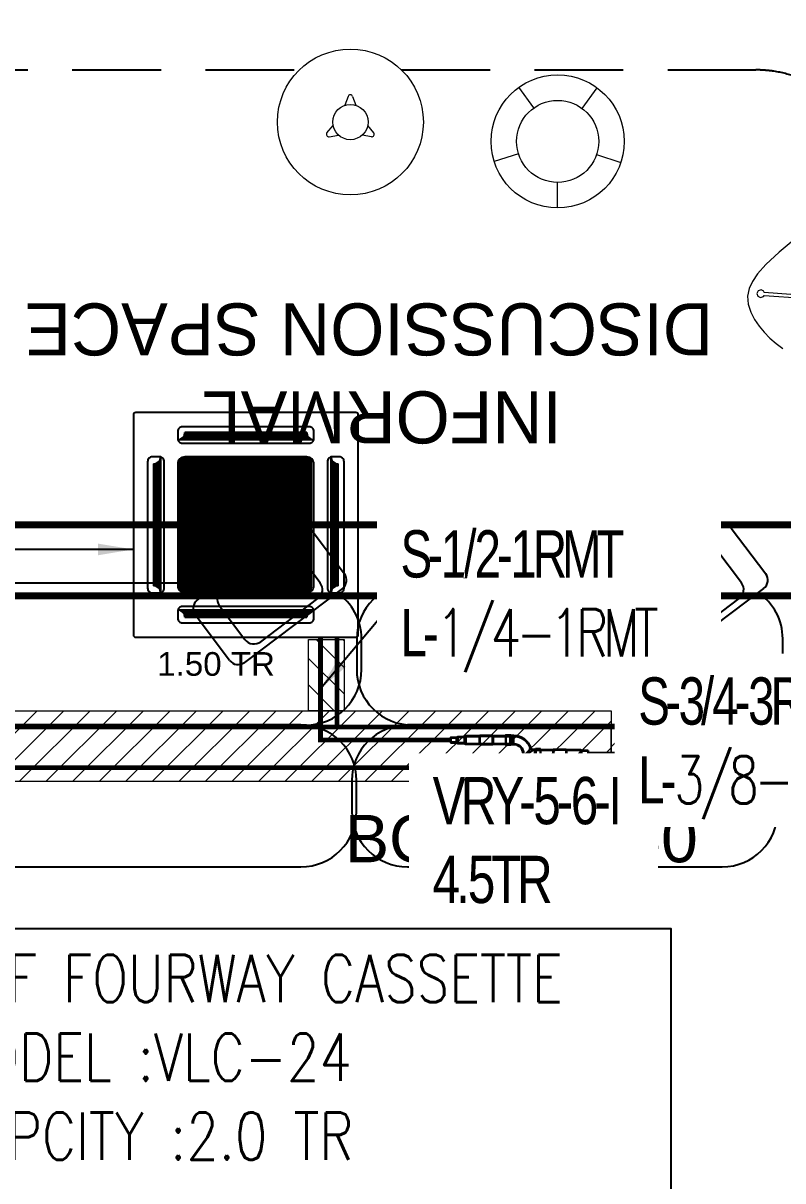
# Model space of a CAD drawing. Header units: millimetres. Extents: x 148480 to 578986, y 39883 to 155062.
# Drawn here: x 244314 to 247524, y 99665 to 104561 of the extents above; entities that cross this region are included whole.
import ezdxf

# ---------------------------------------------------------------- set-up
doc = ezdxf.new("R2010")
doc.units = ezdxf.units.MM
doc.linetypes.add('CENTER', pattern=[2, 1.25, -0.25, 0.25, -0.25])
doc.linetypes.add('HIDDEN', pattern=[0.375, 0.25, -0.125])
for name, color, linetype in [('001-TEXT', 250, 'Continuous'), ('AC-RA-DIFFUSER', 6, 'Continuous'), ('CEN', 252, 'CENTER'), ('Flooring', 44, 'Continuous'), ('HVAC TEXT', 7, 'Continuous'), ('I - MODULAR', 44, 'Continuous'), ('Layer2', 4, 'Continuous'), ('Layer4', 6, 'Continuous'), ('M HVAC DRAIN PIPE', 30, 'Continuous'), ('M-HVAC VRV PIPE', 4, 'Continuous'), ('M-HVAC-ELEPTICAL DUCT', 6, 'Continuous'), ('M-HVAC-SUPPLY AIR DUCT', 4, 'Continuous'), ('M-HVAC-TEXT', 7, 'Continuous'), ('PCE-HVACTEXT', 7, 'Continuous')]:
    doc.layers.add(name, color=color, linetype=linetype)
for name, color, linetype, lineweight in [('AA-N--Furniture Fixed', 46, 'Continuous', 0), ('CB-AC CABLE TRAY', 213, 'Continuous', 15), ('ID-MODULAR', 44, 'Continuous', 9), ('M-HVAC-CASSETTE UNIT', 7, 'Continuous', 18), ('P-PIPE-IDEN', 7, 'Continuous', 9), ('vrv text', 90, 'Continuous', 30)]:
    doc.layers.add(name, color=color, linetype=linetype, lineweight=lineweight)
doc.layers.add('FRAME', color=7, linetype='Continuous', true_color=0xb59667)
doc.layers.add('top', color=7, linetype='Continuous', true_color=0x5e7465)
doc.styles.add('Arial_2', font='arial.ttf', dxfattribs={"height": 75})
doc.styles.add('Arial_3', font='arial.ttf', dxfattribs={"height": 20.669291})
doc.styles.add('Herbalife_Third Floor - Furniture Layout - 210201$0$CG', font='GOTHIC.TTF')
doc.styles.add('ROMAND', font='romand__.ttf')
doc.styles.add('romans', font='stylu.ttf', dxfattribs={"height": 125})
doc.styles.add('rs', font='romans.shx', dxfattribs={"width": 0.75})
doc.styles.get("Standard").update_dxf_attribs({"font": 'arial.ttf'})
doc.styles.add('VIJETH', font='swiss.ttf')
doc.dimstyles.new('GLAZ ALU', dxfattribs={"dimscale": 100, "dimtxt": 2, "dimasz": 1.4, "dimexe": 0.8, "dimexo": 0.8, "dimgap": 0.75, "dimtad": 1, "dimdec": 0, "dimzin": 0, "dimdsep": 46, "dimtxsty": 'rs', "dimcen": 0.09, "dimclrd": 8, "dimclre": 8, "dimclrt": 2, "dimadec": 0, "dimazin": 0, "dimtfac": 1, "dimtdec": 0, "dimtmove": 0, "dimatfit": 3, "dimfxl": 1, "dimtolj": 1, "dimtzin": 0, "dimarcsym": 0})
doc.dimstyles.new('Vayucon', dxfattribs={"dimtxt": 200, "dimasz": 150, "dimexe": 0, "dimexo": 0, "dimgap": 9e-05, "dimtad": 1, "dimdec": 0, "dimrnd": 5, "dimzin": 0, "dimdsep": 46, "dimtxsty": 'ROMAND', "dimcen": 90, "dimclrd": 42, "dimclre": 8, "dimclrt": 7, "dimadec": 0, "dimazin": 0, "dimtfac": 1, "dimtdec": 0, "dimtofl": 0, "dimtmove": 1, "dimatfit": 0, "dimfxl": 1, "dimtolj": 1, "dimtzin": 0, "dimarcsym": 0})

# ---------------------------------------------------------------- blocks, each defined once
blk = doc.blocks.new('GFC1')
at = {"layer": 'AA-N--Furniture Fixed', "color": 8}
for p, q in [((318319.7, 105237.6, 0), (318305.8, 105200, 0)), ((318339, 105237.6, 0), (318353, 105200, 0)), ((318230.6, 105083.2, 0), (318256.1, 105114, 0)), ((318240.2, 105066.5, 0), (318279.7, 105073.2, 0)), ((318418.6, 105066.5, 0), (318379, 105073.2, 0)), ((318428.2, 105083.2, 0), (318402.6, 105114, 0))]:
    blk.add_line(p, q, dxfattribs=at)
for radius in [308.4, 74.8]:
    blk.add_circle((318329.4, 105129.1, 0), radius, dxfattribs=at)
for centre, start, end in [((318329.4, 105234, 0), 20.3486, 159.6514), ((318238.5, 105076.6, 0), 140.3486, 279.6514), ((318420.3, 105076.6, 0), 260.3486, 39.6514)]:
    blk.add_arc(centre, 10.3, start, end, dxfattribs=at)
at = {"layer": 'CEN', "color": 8, "linetype": 'HIDDEN', "lineweight": 0, "ltscale": 1500}
for p, q in [((315672.7, 103425.7), (321400.9, 103425.7)), ((315672.7, 103125.7), (321400.9, 103125.7))]:
    blk.add_line(p, q, dxfattribs=at)
at = {"layer": 'Flooring', "color": 8, "linetype": 'HIDDEN', "ltscale": 1500}
for p, q in [((316591.9, 105349.4), (318113.6, 105349.4)), ((318545.2, 105349.4), (320043.3, 105349.4)), ((318347.4, 102405.1), (318343.4, 102405.1))]:
    blk.add_line(p, q, dxfattribs=at)
for centre, start, end in [((320043.3, 104849.4), 0, 90), ((320043.3, 102905.1), 270, 0)]:
    blk.add_arc(centre, 500, start, end, dxfattribs=at)
at = {"layer": 'FRAME', "color": 8, "linetype": 'Continuous', "lineweight": 0}
blk.add_lwpolyline([(320246.6, 104395.6), (320078.5, 104408.1), (320076.4, 104414.1), (320065, 104419.7), (320052.9, 104415.6), (320047.3, 104404.1), (320051.5, 104392.1), (320062.9, 104386.5), (320075, 104390.7), (320077.5, 104395.9), (320242.5, 104383.7)], dxfattribs=at)
at = {"layer": 'I - MODULAR', "color": 8}
for p, q in [((317682.5, 103107.1), (318096.8, 103419.8)), ((318159, 103411.2), (318304.4, 103218.6)), ((319462.5, 103107.1), (319876.8, 103419.8)), ((319939, 103411.2), (320084.4, 103218.6)), ((318026.8, 103333.3), (317784.9, 103150.6)), ((318201.8, 103180.5), (318093.5, 103324)), ((319806.8, 103333.3), (319564.9, 103150.6)), ((319981.8, 103180.5), (319873.5, 103324)), ((317777.4, 103178.7), (316811.2, 103178.7)), ((319557.4, 103178.7), (318591.2, 103178.7)), ((318295.7, 103156.3), (317881.5, 102843.6)), ((317950.7, 102931.2), (318192.5, 103113.8)), ((320075.7, 103156.3), (319661.5, 102843.6)), ((319730.7, 102931.2), (319972.5, 103113.8)), ((317775.6, 103083.9), (317883.9, 102940.5)), ((319555.6, 103083.9), (319663.9, 102940.5)), ((317819.2, 102852.2), (317673.8, 103044.8)), ((319599.2, 102852.2), (319453.8, 103044.8)), ((318356.3, 102943.7), (318356.3, 102813.7)), ((318376.4, 102813.7), (318376.4, 102943.7)), ((320156.4, 102813.7), (320156.4, 102943.7)), ((318120.5, 102579.1), (316790.3, 102579.1)), ((316811.2, 102578.7), (318141.4, 102578.7)), ((319900.5, 102579.1), (318570.3, 102579.1)), ((318591.2, 102578.7), (319921.4, 102578.7)), ((318335.3, 102344.1), (318335.3, 102214.1)), ((318355.4, 102214.1), (318355.4, 102344.1)), ((320135.4, 102214.1), (320135.4, 102344.1)), ((316790.3, 101979.1), (318120.5, 101979.1)), ((318570.3, 101979.1), (319900.5, 101979.1))]:
    blk.add_line(p, q, dxfattribs=at)
at = {"layer": 'I - MODULAR', "color": 8, "linetype": 'Continuous'}
blk.add_lwpolyline([(319445.5, 103429.4), (319445.5, 103416.8)], dxfattribs=at)
at = {"layer": 'I - MODULAR', "color": 8}
for centre, radius, start, end in [((318123.5, 103384.4), 44.5, 37.0544, 127.0544), ((319903.5, 103384.4), 44.5, 37.0544, 127.0544), ((318055.5, 103295.3), 47.6, 37.0544, 127.0544), ((319835.5, 103295.3), 47.6, 37.0544, 127.0544), ((318268.9, 103191.8), 44.4, 307.0544, 37.0544), ((320048.9, 103191.8), 44.4, 307.0544, 37.0544), ((318163.8, 103151.8), 47.6, 307.0544, 37.0544), ((318591.2, 102943.7), 234.9, 90, 180), ((319943.8, 103151.8), 47.6, 307.0544, 37.0544), ((317813.6, 103112.6), 47.6, 127.0544, 217.0544), ((318141.4, 102943.7), 235, 0, 56.2261), ((319593.6, 103112.6), 47.6, 127.0544, 217.0544), ((319921.4, 102943.7), 235, 0, 56.2261), ((317709.3, 103071.6), 44.4, 127.0544, 217.0544), ((319489.3, 103071.6), 44.4, 127.0544, 217.0544), ((317922, 102969.2), 47.6, 217.0544, 307.0544), ((319702, 102969.2), 47.6, 217.0544, 307.0544), ((317854.7, 102879), 44.5, 217.0544, 307.0544), ((319634.7, 102879), 44.5, 217.0544, 307.0544), ((318141.4, 102813.7), 234.9, 270, 0), ((318591.2, 102813.7), 235, 180, 270), ((319921.4, 102813.7), 234.9, 270, 0), ((318120.5, 102344.1), 235, 0, 90), ((318570.3, 102344.1), 234.9, 90, 180), ((319900.5, 102344.1), 235, 0, 90), ((318120.5, 102214.1), 234.9, 270, 0), ((318570.3, 102214.1), 235, 180, 270), ((319900.5, 102214.1), 234.9, 270, 0)]:
    blk.add_arc(centre, radius, start, end, dxfattribs=at)
at = {"layer": 'ID-MODULAR', "color": 8}
for p, q in [((319104.5, 105188.5), (319041.8, 105276.4)), ((319308.4, 105186.6), (319372.6, 105273.4)), ((319039.7, 104995.1), (318936.8, 104962.7)), ((319369.7, 104992.1), (319472, 104957.9)), ((319203.6, 104873.8), (319202.7, 104765.8))]:
    blk.add_line(p, q, dxfattribs=at)
for radius in [281.4, 173.5]:
    blk.add_circle((319205.2, 105047.2), radius, dxfattribs=at)
at = {"layer": 'top', "color": 8, "linetype": 'Continuous', "lineweight": 0}
blk.add_lwpolyline([(320200.1, 104628.1), (320141.3, 104578.9), (320085.3, 104526.6), (320050.3, 104487.2), (320029, 104455.1), (320014, 104424.5), (320007.3, 104393.3), (320010.5, 104359.3), (320021.4, 104325.4), (320037.4, 104294.3), (320056.8, 104265.8), (320078, 104239.7), (320101.5, 104215.3), (320127.9, 104191.8), (320157.2, 104171.7)], dxfattribs=at)
at = {"layer": '001-TEXT', "color": 8, "style": 'Herbalife_Third Floor - Furniture Layout - 210201$0$CG'}
for s, p in [('DISCUSSION SPACE', (319862.4, 104362.1)), ('INFORMAL', (319223, 103989.9))]:
    blk.add_text(s, height=220, rotation=180, dxfattribs=at).set_placement(p)
blk = doc.blocks.new('BEAM')
at = {"layer": 'CEN', "color": 11, "linetype": 'HIDDEN', "lineweight": 0, "ltscale": 1500, "const_width": 30}
for points in [[(375672.7, 103425.7), (381400.9, 103425.7)], [(375672.7, 103125.7), (381400.9, 103125.7)]]:
    blk.add_lwpolyline(points, dxfattribs=at)
blk = doc.blocks.new('BEE')
at = {"layer": 'M-HVAC VRV PIPE', "linetype": 'Continuous'}
blk.add_blockref('BEAM', (0, 0), dxfattribs=at)
blk = doc.blocks.new('*U202')
at = {"layer": 'CB-AC CABLE TRAY', "true_color": 0xa953a0}
h = blk.add_hatch(dxfattribs=at)
h.set_pattern_fill('ANSI31', color=215, scale=25)
h.set_pattern_definition([(45, (-903471.54, 1102758.81), (-56.1266008, 56.1266008), [])])
h.paths.add_polyline_path([(-88704.9, -150.4), (-88704.9, -0.4), (-87407.2, -0.4), (-87407.2, -150.4)])
at = {"layer": 'CB-AC CABLE TRAY', "color": 215, "true_color": 0xa953a0}
blk.add_lwpolyline([(-88704.9, -150.4), (-88704.9, -0.4), (-87407.2, -0.4), (-87407.2, -150.4)], close=True, dxfattribs=at)
blk = doc.blocks.new('*U145')
at = {"layer": 'CB-AC CABLE TRAY', "true_color": 0xa953a0}
h = blk.add_hatch(dxfattribs=at)
h.set_pattern_fill('ANSI31', color=215, scale=25)
h.set_pattern_definition([(45, (-900181.98, 1102908.81), (-56.1266008, 56.1266008), [])])
h.paths.add_polyline_path([(-88704.9, -150.4), (-88704.9, 149.6), (-84117.6, 149.6), (-84117.6, -150.4)])
at = {"layer": 'CB-AC CABLE TRAY', "color": 215, "true_color": 0xa953a0}
blk.add_lwpolyline([(-88704.9, -150.4), (-88704.9, 149.6), (-84117.6, 149.6), (-84117.6, -150.4)], close=True, dxfattribs=at)
blk = doc.blocks.new('*U134')
at = {"layer": 'CB-AC CABLE TRAY', "true_color": 0xa953a0}
h = blk.add_hatch(dxfattribs=at)
h.set_pattern_fill('ANSI31', color=215, scale=25)
h.set_pattern_definition([(45, (-904468.47, 1102758.81), (-56.1266008, 56.1266008), [])])
h.paths.add_polyline_path([(-88704.9, -150.4), (-88704.9, -0.4), (-88404.1, -0.4), (-88404.1, -150.4)])
at = {"layer": 'CB-AC CABLE TRAY', "color": 215, "true_color": 0xa953a0}
blk.add_lwpolyline([(-88704.9, -150.4), (-88704.9, -0.4), (-88404.1, -0.4), (-88404.1, -150.4)], close=True, dxfattribs=at)
blk = doc.blocks.new('DLC - All Capacities')
at = {"color": 62}
for p, q in [((286.9, 360), (-286.9, 360)), ((270.9, 365), (-270.9, 365)), ((265.1, 370), (-265.1, 370)), ((261.5, 375), (-261.5, 375)), ((259.2, 380), (-259.2, 380)), ((257.5, 385), (-257.9, 385)), ((257.5, 390), (-257.5, 390)), ((-390, 257.5), (-390, -257.5)), ((-385, 257.5), (-385, -257.9)), ((-380, 259.2), (-380, -259.2)), ((-375, 261.5), (-375, -261.5)), ((-370, 265.1), (-370, -265.1)), ((-365, 270.9), (-365, -270.9)), ((-360, 286.9), (-360, -286.9)), ((360, -286.9), (360, 286.9)), ((365, -270.9), (365, 270.9)), ((370, -265.1), (370, 265.1)), ((375, -261.5), (375, 261.5)), ((380, -259.2), (380, 259.2)), ((385, -257.5), (385, 257.9)), ((390, -257.5), (390, 257.5)), ((-286.9, -360), (286.9, -360)), ((-270.9, -365), (270.9, -365)), ((-265.1, -370), (265.1, -370)), ((-261.5, -375), (261.5, -375)), ((-259.2, -380), (259.2, -380)), ((-257.5, -385), (257.9, -385)), ((-257.5, -390), (257.5, -390))]:
    blk.add_line(p, q, dxfattribs=at)
at = {"color": 4}
for p, q in [((-277.5, -279.9), (-277.5, 279.9)), ((-274.5, -282.2), (-274.5, 282.2))]:
    blk.add_line(p, q, dxfattribs=at)
for points in [[(-465, -475), (465, -475, 0.414214), (475, -465), (475, 465, 0.414214), (465, 475), (-465, 475, 0.414214), (-475, 465), (-475, -465, 0.414214)], [(-287.5, 395), (-287.5, 365, 0.414214), (-267.5, 345), (267.5, 345, 0.414214), (287.5, 365), (287.5, 395, 0.414214), (267.5, 415), (-267.5, 415, 0.414214)], [(-395, -287.5), (-365, -287.5, 0.414214), (-345, -267.5), (-345, 267.5, 0.414214), (-365, 287.5), (-395, 287.5, 0.414214), (-415, 267.5), (-415, -267.5, 0.414214)], [(-257.5, -287.5), (257.5, -287.5, 0.414214), (287.5, -257.5), (287.5, 257.5, 0.414214), (257.5, 287.5), (-257.5, 287.5, 0.414214), (-287.5, 257.5), (-287.5, -257.5, 0.414214)], [(395, 287.5), (365, 287.5, 0.414214), (345, 267.5), (345, -267.5, 0.414214), (365, -287.5), (395, -287.5, 0.414214), (415, -267.5), (415, 267.5, 0.414214)], [(287.5, -395), (287.5, -365, 0.414214), (267.5, -345), (-267.5, -345, 0.414214), (-287.5, -365), (-287.5, -395, 0.414214), (-267.5, -415), (267.5, -415, 0.414214)]]:
    blk.add_lwpolyline(points, format="xyb", close=True, dxfattribs=at)
for points in [[(-277.5, -279.9), (-277.5, 279.9)], [(-274.5, 282.2), (-274.5, -282.2)], [(-267.5, -285.8), (-267.5, 285.8)], [(-264.5, 286.7), (-264.5, -286.7)], [(262.5, -287.1), (262.5, 287.1)], [(265.5, 286.4), (265.5, -286.4)], [(272.5, -283.5), (272.5, 283.5)], [(275.5, 281.5), (275.5, -281.5)]]:
    blk.add_lwpolyline(points, dxfattribs=at)
for points in [[(-257.5, 287.5), (-254.5, 287.5), (-254.5, -287.5), (-257.5, -287.5)], [(-247.5, 287.5), (-244.5, 287.5), (-244.5, -287.5), (-247.5, -287.5)], [(-237.5, 287.5), (-234.5, 287.5), (-234.5, -287.5), (-237.5, -287.5)], [(-227.5, 287.5), (-224.5, 287.5), (-224.5, -287.5), (-227.5, -287.5)], [(-217.5, 287.5), (-214.5, 287.5), (-214.5, -287.5), (-217.5, -287.5)], [(-207.5, 287.5), (-204.5, 287.5), (-204.5, -287.5), (-207.5, -287.5)], [(-197.5, 287.5), (-194.5, 287.5), (-194.5, -287.5), (-197.5, -287.5)], [(-187.5, 287.5), (-184.5, 287.5), (-184.5, -287.5), (-187.5, -287.5)], [(-177.5, 287.5), (-174.5, 287.5), (-174.5, -287.5), (-177.5, -287.5)], [(-167.5, 287.5), (-164.5, 287.5), (-164.5, -287.5), (-167.5, -287.5)], [(-157.5, 287.5), (-154.5, 287.5), (-154.5, -287.5), (-157.5, -287.5)], [(-147.5, 287.5), (-144.5, 287.5), (-144.5, -287.5), (-147.5, -287.5)], [(-137.5, 287.5), (-134.5, 287.5), (-134.5, -287.5), (-137.5, -287.5)], [(-127.5, 287.5), (-124.5, 287.5), (-124.5, -287.5), (-127.5, -287.5)], [(-117.5, 287.5), (-114.5, 287.5), (-114.5, -287.5), (-117.5, -287.5)], [(-107.5, 287.5), (-104.5, 287.5), (-104.5, -287.5), (-107.5, -287.5)], [(-97.5, 287.5), (-94.5, 287.5), (-94.5, -287.5), (-97.5, -287.5)], [(-87.5, 287.5), (-84.5, 287.5), (-84.5, -287.5), (-87.5, -287.5)], [(-77.5, 287.5), (-74.5, 287.5), (-74.5, -287.5), (-77.5, -287.5)], [(-67.5, 287.5), (-64.5, 287.5), (-64.5, -287.5), (-67.5, -287.5)], [(-57.5, 287.5), (-54.5, 287.5), (-54.5, -287.5), (-57.5, -287.5)], [(-47.5, 287.5), (-44.5, 287.5), (-44.5, -287.5), (-47.5, -287.5)], [(-37.5, 287.5), (-34.5, 287.5), (-34.5, -287.5), (-37.5, -287.5)], [(-27.5, 287.5), (-24.5, 287.5), (-24.5, -287.5), (-27.5, -287.5)], [(-17.5, 287.5), (-14.5, 287.5), (-14.5, -287.5), (-17.5, -287.5)], [(-7.5, 287.5), (-4.5, 287.5), (-4.5, -287.5), (-7.5, -287.5)], [(2.5, 287.5), (5.5, 287.5), (5.5, -287.5), (2.5, -287.5)], [(12.5, 287.5), (15.5, 287.5), (15.5, -287.5), (12.5, -287.5)], [(22.5, 287.5), (25.5, 287.5), (25.5, -287.5), (22.5, -287.5)], [(32.5, 287.5), (35.5, 287.5), (35.5, -287.5), (32.5, -287.5)], [(42.5, 287.5), (45.5, 287.5), (45.5, -287.5), (42.5, -287.5)], [(52.5, 287.5), (55.5, 287.5), (55.5, -287.5), (52.5, -287.5)], [(62.5, 287.5), (65.5, 287.5), (65.5, -287.5), (62.5, -287.5)], [(72.5, 287.5), (75.5, 287.5), (75.5, -287.5), (72.5, -287.5)], [(82.5, 287.5), (85.5, 287.5), (85.5, -287.5), (82.5, -287.5)], [(92.5, 287.5), (95.5, 287.5), (95.5, -287.5), (92.5, -287.5)], [(102.5, 287.5), (105.5, 287.5), (105.5, -287.5), (102.5, -287.5)], [(112.5, 287.5), (115.5, 287.5), (115.5, -287.5), (112.5, -287.5)], [(122.5, 287.5), (125.5, 287.5), (125.5, -287.5), (122.5, -287.5)], [(132.5, 287.5), (135.5, 287.5), (135.5, -287.5), (132.5, -287.5)], [(142.5, 287.5), (145.5, 287.5), (145.5, -287.5), (142.5, -287.5)], [(152.5, 287.5), (155.5, 287.5), (155.5, -287.5), (152.5, -287.5)], [(162.5, 287.5), (165.5, 287.5), (165.5, -287.5), (162.5, -287.5)], [(172.5, 287.5), (175.5, 287.5), (175.5, -287.5), (172.5, -287.5)], [(182.5, 287.5), (185.5, 287.5), (185.5, -287.5), (182.5, -287.5)], [(192.5, 287.5), (195.5, 287.5), (195.5, -287.5), (192.5, -287.5)], [(202.5, 287.5), (205.5, 287.5), (205.5, -287.5), (202.5, -287.5)], [(212.5, 287.5), (215.5, 287.5), (215.5, -287.5), (212.5, -287.5)], [(222.5, 287.5), (225.5, 287.5), (225.5, -287.5), (222.5, -287.5)], [(232.5, 287.5), (235.5, 287.5), (235.5, -287.5), (232.5, -287.5)], [(242.5, 287.5), (245.5, 287.5), (245.5, -287.5), (242.5, -287.5)], [(252.5, 287.5), (255.5, 287.5), (255.5, -287.5), (252.5, -287.5)]]:
    blk.add_lwpolyline(points, close=True, dxfattribs=at)
at = {"color": 62}
for centre, start, end in [((-287.5, 390), 271.213, 0.0128), ((287.5, 390), 179.9872, 268.787), ((-390, 287.5), 269.9872, 358.787), ((390, 287.5), 181.213, 270.0128), ((-390, -287.5), 1.213, 90.0128), ((390, -287.5), 89.9872, 178.787), ((-287.5, -390), 359.9872, 88.787), ((287.5, -390), 91.213, 180.0128)]:
    blk.add_arc(centre, 30, start, end, dxfattribs=at)
blk = doc.blocks.new('zw$4E06')
at = {"layer": 'vrv text'}
for points in [[(-121.1, 47.1), (-125.2, 47.1, 0.219765), (-200.2, 8.6), (-201.3, 7.2), (-202.6, 5.5), (-203.7, 4), (-204.8, 2.4, 0.042815), (-212.3, -11.4), (-213.2, -13.1), (-214, -14.9), (-214.7, -16.9), (-215.5, -18.7), (-216, -20.6), (-216.2, -21.1), (-216.5, -21.9), (-216.8, -22.4), (-217.1, -23), (-217.3, -23.6), (-218.4, -25.2), (-218.7, -25.5), (-219.1, -26.1), (-219.7, -26.5), (-220.2, -27), (-220.4, -27.4), (-221, -27.8), (-221.5, -28.3), (-222.1, -28.5), (-222.4, -28.9), (-223, -29.2), (-223.6, -29.4)], [(-121.1, 50.2), (-123.4, 50.2, 0.309599), (-218.4, -17.7), (-219.1, -19.5)], [(-121.1, 3.6), (-124.1, 3.6, 0.392074), (-177.9, -51.8), (-178.1, -53.3), (-177.9, -54.6, 0.393328), (-124.1, -110.1), (-121.1, -110.1)], [(-121.1, 0.5), (-122.6, 0.5), (-123.9, 0.4, 0.390764), (-175, -51.8), (-175, -54.6, 0.390298), (-123.9, -107), (-121.1, -107)], [(-231.4, -31.6), (-231.1, -31.8, 0.021844), (-210.1, -47.1), (-199.6, -53.3), (-205.4, -43)], [(-205.4, -63.6), (-199.6, -53.3), (-210, -59.8, 0.03043), (-231.1, -74.8), (-231.4, -75)], [(-121.1, -153.7), (-123.2, -153.7, -0.308139), (-215.5, -87.9), (-216, -86), (-216.2, -85.3), (-216.5, -84.9), (-216.8, -84.2), (-217.1, -83.6), (-217.3, -83.1), (-217.7, -82.6), (-218, -82), (-218.4, -81.6), (-218.7, -81.1), (-219.1, -80.5), (-219.7, -80.2), (-220.2, -79.8), (-220.4, -79.2), (-221, -78.7), (-221.5, -78.5), (-222.1, -78.1), (-222.4, -77.6, 0.112916), (-230.1, -75.2), (-230.7, -75), (-231.4, -75)], [(-121.1, -156.8), (-123.4, -156.8, -0.307918), (-218.4, -89), (-219.1, -87.1), (-219.1, -86.6), (-219.3, -86), (-219.7, -85.7), (-219.9, -85.1), (-220.2, -84.8), (-220.2, -84.2), (-220.6, -83.8), (-221, -83.5), (-221.2, -82.9), (-221.5, -82.7), (-221.9, -82.2), (-222.3, -81.8), (-222.6, -81.6), (-223, -81.3), (-223.3, -80.9), (-223.7, -80.7), (-224.3, -80.3), (-224.6, -80), (-225.2, -79.8), (-225.4, -79.6), (-225.9, -79.4), (-226.5, -79.2), (-226.8, -79), (-227.4, -78.7), (-228.5, -78.7), (-228.9, -78.5), (-229.4, -78.3), (-230.4, -78.3), (-230.9, -78.1), (-231.4, -78.1)]]:
    blk.add_lwpolyline(points, format="xyb", dxfattribs=at)
for points in [[(-206.3, -0.2), (-208.7, 2)], [(-202.4, 5.5), (-204.6, 7.7)], [(-198.3, 10.7), (-200.6, 13.1)], [(-193.9, 15.8), (-196, 17.8)], [(-189.2, 20.4), (-191.4, 22.8)], [(-184, 24.8), (-186.4, 27.2)], [(-178.9, 28.9), (-181.1, 31.2)], [(-173, 32.5), (-175.2, 34.8)], [(-167.1, 36), (-169.3, 38.2)], [(-160.7, 38.8), (-163.1, 41.3)], [(-153.9, 41.7), (-156.3, 43.9)], [(-146.7, 43.7), (-149.1, 46.3)], [(-139, 45.4), (-141.6, 48.1)], [(-130.5, 46.5), (-133.4, 49.4)], [(-130.5, -0.5), (-133.3, 2.2)], [(-122.1, 0.4), (-125, 3.5)], [(-121.7, 47.1), (-124.8, 50.2)], [(-76.5, 50.2), (-76.5, 53.3), (-103.7, 53.3), (-109, 50.2), (-121.1, 50.2)], [(-102.8, 50.2), (-108.1, 47.1), (-121.1, 47.1)], [(-121.1, 3.5), (-121.1, 47.1)], [(-121.1, 3.5), (-108.1, 3.5), (-102.8, 0.4), (-76.5, 0.4), (-76.5, -2.8), (-103.7, -2.8), (-109, 0.4), (-121.1, 0.4)], [(-112.7, 0.4), (-115.8, 3.5)], [(-112.1, 47.1), (-115.3, 50.2)], [(-108.1, 3.5), (-108.1, 47.1)], [(-104.8, 49.1), (-107, 51.3)], [(-100, -2.8), (-103.9, 0.9)], [(-103, 1.7), (-103, 48.5)], [(-102.8, 50.2), (-102.8, 39.7)], [(-76.5, 0.4), (-76.5, 50.2), (-102.8, 50.2), (-102.8, 0.4)], [(-102.8, 47.2), (-102.8, 0.2)], [(-102.8, 45.4), (-102.8, 2.7)], [(-102.6, 48.4), (-5, 48.4), (-2.6, 50), (0, 50)], [(-102.6, 1.5), (-102.6, 48.4)], [(0.2, 47.2), (-1.8, 47.2), (-4.2, 45.9), (-102.6, 45.9)], [(-4.2, 45.9), (-4.2, 4.2), (-102.6, 4.2)], [(0, 0), (-2.6, 0), (-5, 1.5), (-102.6, 1.5)], [(-96.5, 50.2), (-99.6, 53.3)], [(-90.8, -2.8), (-93.9, 0.4)], [(-87.1, 50.2), (-90.3, 53.3)], [(-81.2, -2.8), (-84.4, 0.4)], [(-77.8, 50.2), (-80.9, 53.3)], [(-76.5, 50.2), (-76.5, 39.7)], [(-25.5, 45.9), (-33.3, 45.9)], [(-25.5, 4.2), (-33.3, 4.2)], [(-4.2, 4.2), (-1.8, 2.7)], [(-1.8, 47.2), (-1.8, 2.7), (0, 2.7)], [(151.5, 48.4), (72.8, 48.4), (70.2, 50), (-0.9, 50)], [(69.7, 2.7), (-0.7, 2.7)], [(0, 47.2), (69.7, 47.2), (71.9, 45.9), (150.7, 45.9), (157.9, 41.6), (196.1, 41.6), (203.3, 37.7), (203.3, 12.7), (196.1, 8.5), (157.9, 8.5), (150.7, 4.2), (71.9, 4.2), (69.7, 2.7)], [(0, 0), (70.2, 0)], [(69.7, 47.2), (69.7, 2.7)], [(70.2, 0), (72.8, 1.5), (151.5, 1.5), (158.7, 5.7), (196.1, 5.7), (203.3, 9.9), (235.9, 9.9), (235.9, 40.3), (203.3, 40.3), (196.1, 44.3)], [(71.9, 45.9), (71.9, 4.2)], [(93.4, 45.9), (101.1, 45.9)], [(93.4, 4.2), (101.1, 4.2)], [(150.7, 45.9), (150.7, 4.2)], [(158.7, 44.3), (151.5, 48.4)], [(157.9, 41.6), (157.9, 8.5)], [(196.1, 44.3), (158.7, 44.3)], [(196.1, 41.6), (196.1, 8.5)], [(203.3, 37.7), (235.9, 37.7)], [(203.3, 12.7), (235.9, 12.7)], [(-500.2, -74.1), (-500.2, -32.3), (-507.4, -36.8), (-545.4, -36.8), (-545.4, -34)], [(-545.4, -34), (-507.9, -34)], [(-545.4, -36.8), (-545.4, -69.9)], [(-507.9, -34), (-500.8, -29.8)], [(-507.4, -36.8), (-507.4, -69.9)], [(-500.8, -29.8), (-422.1, -29.8)], [(-349.3, -31.1), (-419, -31.1), (-421.4, -32.3), (-500.2, -32.3)], [(-442.7, -32.3), (-450.4, -32.3)], [(-422.1, -29.8), (-419.5, -28.3)], [(-421.4, -32.3), (-421.4, -74.1), (-419, -75.6)], [(-419.5, -28.3), (-348.4, -28.3)], [(-419, -31.1), (-419, -75.6), (-348.5, -75.6)], [(-349.5, -31.1), (-347.5, -31.1), (-345.2, -32.3), (-246.7, -32.3)], [(-246.7, -29.8), (-344.3, -29.8), (-346.9, -28.3), (-349.3, -28.3)], [(-347.5, -31.1), (-347.5, -75.6), (-349.3, -75.6)], [(-345.2, -32.3), (-345.2, -74.1), (-246.7, -74.1)], [(-323.7, -32.3), (-316, -32.3)], [(-240.6, -28.5), (-246.2, -25.2), (-273.2, -25.2), (-273.2, -28.5), (-246.9, -28.5), (-241.6, -31.6)], [(-272.1, -28.5), (-273.2, -27.4)], [(-273.2, -28.5), (-273.2, -41)], [(-273.2, -78.1), (-273.2, -28.5)], [(-262.7, -28.5), (-265.8, -25.2)], [(-253.1, -28.5), (-256.4, -25.2)], [(-240.8, -31.6), (-247.1, -25.2)], [(-246.9, -75.6), (-246.9, -28.3), (-246.9, -75.6)], [(-246.9, -28.5), (-246.9, -41)], [(-246.9, -78.1), (-246.9, -28.5)], [(-246.7, -76.7), (-246.7, -29.8)], [(-246.7, -76.8), (-246.7, -29.8)], [(-241.6, -75), (-241.6, -31.6)], [(-241.6, -31.6), (-231.4, -31.6)], [(-240.6, -28.5), (-231.4, -28.5)], [(-231.3, -31.6), (-234.4, -28.5)], [(-231.4, -28.5), (-229.8, -28.5), (-229.4, -28.3), (-228.9, -28.3), (-228.5, -28.1), (-227.8, -27.9), (-227.4, -27.8), (-226.8, -27.6), (-226.5, -27.4), (-225.9, -27.4), (-225.4, -27), (-225.2, -26.8), (-224.6, -26.5), (-224.3, -26.3), (-223.7, -26.1), (-223, -25.4), (-222.6, -25.2), (-222.3, -24.6), (-221.9, -24.3), (-221.5, -24.1), (-221.2, -23.6), (-221, -23.2), (-220.6, -22.8), (-220.2, -22.3), (-220.2, -22.1), (-219.9, -21.5), (-219.7, -21.1), (-219.3, -20.6), (-219.1, -20), (-219.1, -19.7)], [(-228.9, -31.4), (-229.6, -31.6), (-231.4, -31.6)], [(-223.9, -29.6), (-226.1, -27.4)], [(-218.6, -25.4), (-221, -23.2)], [(-215.5, -19), (-218, -16.8)], [(-216, -21), (-216, -20.6)], [(-212.9, -12.5), (-215.1, -10.1)], [(-209.7, -6.3), (-211.9, -3.9)], [(-174.5, -60.1), (-177.9, -56.6)], [(-174.8, -50.4), (-177.6, -47.6)], [(-173.7, -42.1), (-176.3, -39.5)], [(-171.7, -34.8), (-174.1, -32.3)], [(-168.8, -28.3), (-171, -25.9)], [(-165.1, -22.4), (-167.5, -20.2)], [(-160.9, -17.3), (-163.3, -15.1)], [(-156.3, -12.7), (-158.3, -10.5)], [(-150.7, -8.5), (-153.1, -6.3)], [(-144.7, -5.1), (-147.1, -2.8)], [(-138.3, -2.4), (-140.6, 0)], [(-545.4, -69.9), (-507.4, -69.9), (-500.2, -74.1), (-421.4, -74.1)], [(-545.4, -72.6), (-545.4, -69.9)], [(-507.9, -72.6), (-545.4, -72.6)], [(-500.8, -76.8), (-507.9, -72.6)], [(-422.1, -76.8), (-500.8, -76.8)], [(-442.7, -74.1), (-450.4, -74.1)], [(-419.5, -78.1), (-422.1, -76.8)], [(-349.3, -78.1), (-419.5, -78.1)], [(-349.3, -78.1), (-346.9, -78.1)], [(-345.2, -74.1), (-347.5, -75.6)], [(-346.9, -78.1), (-344.3, -76.8)], [(-344.3, -76.8), (-246.7, -76.8)], [(-323.7, -74.1), (-316, -74.1)], [(-231.4, -75), (-241.6, -75), (-246.9, -78.1), (-273.2, -78.1), (-273.2, -81.4), (-246.2, -81.4), (-240.6, -78.1), (-231.4, -78.1)], [(-266.4, -81.4), (-269.3, -78.1)], [(-256.8, -81.4), (-259.9, -78.1)], [(-247.4, -81.4), (-250.6, -78.1)], [(-241, -78.5), (-243.2, -76.1)], [(-231.6, -78.1), (-235, -75)], [(-217.3, -83.3), (-223.3, -77.2)], [(-210, -99.8), (-216.5, -93.4)], [(-216, -86), (-216, -85.8)], [(-183.3, -136.2), (-204.1, -115.4)], [(-171.1, -73), (-176.1, -68)], [(-153.1, -100.4), (-168, -85.3)], [(-124.7, -110.1), (-127.9, -106.6)], [(-76.5, -107), (-76.5, -103.9), (-103.7, -103.9), (-109, -107), (-121.1, -107)], [(-121.1, -153.7), (-121.1, -110.1), (-108.1, -110.1), (-102.8, -107), (-76.5, -107)], [(-115.1, -110.1), (-118.2, -107)], [(-106.6, -109.2), (-109, -107)], [(-108.1, -153.7), (-108.1, -110.1)], [(-103, -108.1), (-5.3, -108.1), (-2.9, -106.4), (-0.4, -106.4)], [(-103, -155), (-103, -108.1)], [(-0.2, -109.4), (-2.2, -109.4), (-4.6, -110.5), (-103, -110.5)], [(-4.6, -110.5), (-4.6, -152.4), (-103, -152.4)], [(-102.8, -107), (-102.8, -118.2)], [(-102.8, -156.8), (-102.8, -107)], [(-102.8, -156.8), (-102.8, -109.9)], [(-99.4, -107), (-102.4, -103.9)], [(-90.1, -107), (-93.2, -103.9)], [(-80.5, -107), (-83.6, -103.9)], [(-76.5, -107), (-76.5, -118.2)], [(-76.5, -156.8), (-76.5, -107)], [(-26.1, -110.5), (-33.6, -110.5)], [(-2.2, -153.7), (-2.2, -109.4)], [(151.1, -108.1), (72.4, -108.1), (69.8, -106.4), (-1.3, -106.4)], [(-0.4, -109.4), (69.3, -109.4), (71.5, -110.5), (150.4, -110.5)], [(69.3, -109.4), (69.3, -153.7)], [(71.5, -110.5), (71.5, -152.4)], [(93, -110.5), (100.7, -110.5)], [(150.4, -110.5), (150.4, -152.4)], [(150.4, -110.5), (157.5, -114.9), (195.8, -114.9), (202.9, -118.9), (202.9, -143.9), (195.8, -148.2)], [(158.3, -112.1), (151.1, -108.1)], [(157.5, -114.9), (157.5, -148.2)], [(195.8, -112.1), (158.3, -112.1)], [(195.8, -112.1), (202.9, -116.2), (235.3, -116.2), (235.3, -146.5), (202.9, -146.5), (195.8, -150.7)], [(195.8, -114.9), (195.8, -148.2)], [(202.9, -118.9), (235.3, -118.9)], [(-161.2, -148.9), (-167.7, -142.3)], [(-146.9, -153.5), (-151.5, -148.9)], [(-135.3, -155.9), (-139, -152)], [(-124.8, -156.8), (-128.1, -153.3)], [(-109, -156.8), (-103.7, -159.9), (-76.5, -159.9), (-76.5, -156.8), (-102.8, -156.8), (-108.1, -153.7), (-121.1, -153.7)], [(-121.1, -156.8), (-109, -156.8)], [(-115.4, -156.8), (-118.4, -153.7)], [(-102.8, -159.9), (-109.2, -153.7)], [(-5.3, -155), (-103, -155)], [(-93.4, -159.9), (-96.5, -156.8)], [(-84, -159.9), (-87.1, -156.8)], [(-76.5, -158.1), (-77.8, -156.8)], [(-26.1, -152.4), (-33.6, -152.4)], [(-2.9, -156.5), (-5.3, -155)], [(-4.6, -152.4), (-2.2, -153.7), (-0.4, -153.7)], [(-0.4, -156.5), (-2.9, -156.5)], [(69.3, -153.7), (-1.1, -153.7)], [(-0.4, -156.5), (69.8, -156.5)], [(195.8, -148.2), (157.5, -148.2), (150.4, -152.4), (71.5, -152.4), (69.3, -153.7)], [(69.8, -156.5), (72.4, -155)], [(72.4, -155), (151.1, -155), (158.3, -150.7), (195.8, -150.7)], [(93, -152.4), (100.7, -152.4)], [(202.9, -143.9), (235.3, -143.9)]]:
    blk.add_lwpolyline(points, dxfattribs=at)
for points in [[(-223.6, -29.4), (-225.2, -30.8), (-226.7, -30.6), (-228.9, -31.4)], [(-205.4, -43), (-209.5, -36), (-212.2, -28.2), (-216, -21)], [(-216, -85.8), (-212.5, -78.4), (-209.1, -70.9), (-205.4, -63.6)]]:
    blk.add_open_spline(points, degree=3, dxfattribs=at)

msp = doc.modelspace()

# ---------------------------------------------------------------- block references
at = {"layer": 'Layer4', "linetype": 'Continuous', "rotation": 360}
msp.add_blockref('GFC1', (-72632.4, -986), dxfattribs=at)

# ---------------------------------------------------------------- next in the draw order: linework, layer by layer
at = {"layer": 'HVAC TEXT'}
msp.add_lwpolyline([(243875.4, 100733), (247050.9, 100733), (247050.9, 99321.7), (243875.4, 99321.7)], close=True, dxfattribs=at)
at = {"layer": 'M HVAC DRAIN PIPE', "color": 30, "linetype": 'Continuous'}
msp.add_lwpolyline([(245640.1, 101584.1, 20, 20, 0), (239983.4, 101584.1, 20, 20, 0), (239983.7, 106814.4, 0, 0, 0)], format="xyseb", dxfattribs=at)
at = {"layer": 'M HVAC DRAIN PIPE', "color": 30, "linetype": 'Continuous', "const_width": 20}
msp.add_lwpolyline([(248359.9, 101584.1), (245640.1, 101584.1), (245640.1, 101964.4)], dxfattribs=at)
at = {"layer": 'M-HVAC VRV PIPE', "color": 90, "linetype": 'Continuous', "const_width": 20}
for points in [[(246121.1, 101529.3), (245570.7, 101529.3), (245570.7, 101964.4)], [(248187.9, 101349.1), (248187.9, 101469.6), (246702.5, 101469.6)], [(242123.2, 101412.8), (246120.7, 101412.8)]]:
    msp.add_lwpolyline(points, dxfattribs=at)

# ---------------------------------------------------------------- next in the draw order: block references
at = {"layer": 'AC-RA-DIFFUSER', "rotation": 360}
msp.add_blockref('DLC - All Capacities', (245255.2, 102439.4), dxfattribs=at)
at = {"layer": 'CB-AC CABLE TRAY', "color": 4, "linetype": 'HIDDEN'}
for name, p, rotation in [('*U134', (245520.6, 190358.4), 89.99943968415026), ('*U145', (158093.7, 101503.5), 179.9997198436912), ('*U202', (159391.4, 101428.5), 179.9997198436912)]:
    msp.add_blockref(name, p, dxfattribs=dict(at, rotation=rotation))
at = {"layer": 'Layer2', "linetype": 'Continuous', "rotation": 360}
msp.add_blockref('BEE', (-132632.4, -986), dxfattribs=at)
at = {"layer": 'vrv text', "xscale": 0.7447286262668819, "yscale": 0.7447286262668819, "zscale": 0.7447286262668819, "rotation": 179.9999999999999}
msp.add_blockref('zw$4E06', (246296.3, 101431.4), dxfattribs=at)

# ---------------------------------------------------------------- next in the draw order: texts
at = {"layer": 'HVAC TEXT', "insert": (243982, 100621.5), "char_height": 200, "width": 4668.514, "attachment_point": 1, "style": 'Arial_3'}
msp.add_mtext('\\pxql;{\\Fsimplex.shx|c0;\\W0.8;\\C0;VRF FOURWAY CASSETTE\\PMODEL :VLC-24\\PCAPCITY :2.0 TR\\PSIZE-950LX950WX240HT. }', dxfattribs=at)
at = {"layer": 'M-HVAC-CASSETTE UNIT', "color": 0, "style": 'VIJETH', "width": 1}
msp.add_text('1.50 TR', height=100.15, rotation=359.9743, dxfattribs=at).set_placement((244880.7, 101801.2))
at = {"layer": 'M-HVAC-ELEPTICAL DUCT', "insert": (245674.6, 101212.5, 1198.1), "char_height": 200, "attachment_point": 1}
msp.add_mtext('BOCT-2350', dxfattribs=at)

# ---------------------------------------------------------------- next in the draw order: leaders
at = {"layer": 'M-HVAC-SUPPLY AIR DUCT', "color": 7, "linetype": 'Continuous'}
msp.add_leader([(244780.2, 102335.5), (239177.2, 102335.5)], dimstyle='Vayucon', dxfattribs=at)
at = {"layer": 'PCE-HVACTEXT', "ltscale": 0.25}
msp.add_leader([(245570.7, 101746.8), (245908.9, 102149.9), (246990.4, 102149.9)], dimstyle='GLAZ ALU', override={"dimtad": 0, "dimclrd": 7, "dimclrt": 256, "dimfxl": 100, "dimfxlon": 1, "dimtfill": 1, "dimarcsym": 1}, dxfattribs=at)

# ---------------------------------------------------------------- next in the draw order: texts
at = {"layer": 'M-HVAC-TEXT', "insert": (245908.9, 101816.6), "char_height": 200, "width": 1254.3, "attachment_point": 7, "style": 'romans', "bg_fill": 2}
msp.add_mtext('\\pxql;{\\W0.75;\\T0.75;\\C3;S-1/2-1RMT\\PL-\\Fromans.shx|c1;1/4-1RMT}', dxfattribs=at)
at = {"layer": 'P-PIPE-IDEN', "insert": (246044.5, 101373.3), "char_height": 200, "width": 852.439, "attachment_point": 1, "style": 'Arial_2', "bg_fill": 2}
msp.add_mtext('{\\W0.75;\\T0.75;\\C1;VRY-5-6-I\\P4.5TR}', dxfattribs=at)

# ---------------------------------------------------------------- next in the draw order: texts
at = {"layer": 'M-HVAC-TEXT', "insert": (246913.4, 101194.4, 0.9), "char_height": 200, "width": 1334.442, "attachment_point": 7, "style": 'romans', "bg_fill": 2}
msp.add_mtext('\\pxql,t8;{\\W0.75;\\T0.75;\\C3;S-3/4-3RMT\\PL-\\Fromans.shx|c1;3/8-3RMT}', dxfattribs=at)

doc.saveas('drawing.dxf')
